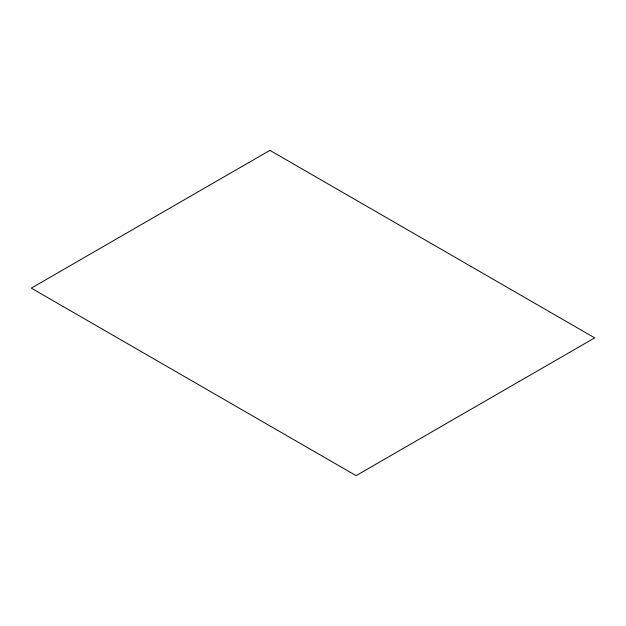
<?xml version="1.0" encoding="UTF-8"?>
<svg xmlns="http://www.w3.org/2000/svg" width="626" height="626" viewBox="0 0 626 626"><rect width="100%" height="100%" fill="white"/><g stroke="black" fill="none" stroke-linecap="round" stroke-linejoin="round"><path stroke-width="0.94" d="M269.916 150.365L31.3 288.124L356.084 475.635L594.7 337.876L269.916 150.365"/></g></svg>
